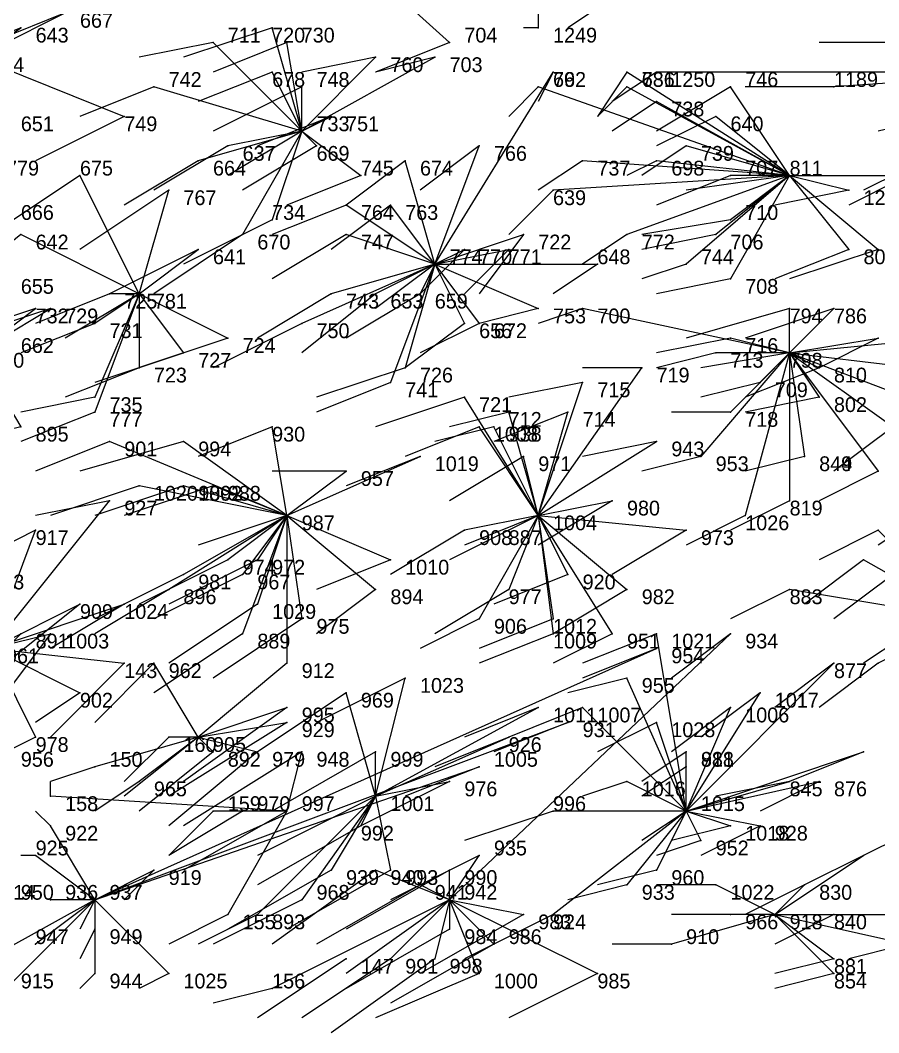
# Model space of a CAD drawing. Extents: x 13.668 to 13.876, y -34.05 to -33.931.
# Drawn here: x 13.757 to 13.815, y -34.05 to -33.9815 of the extents above; entities that cross this region are included whole.
import ezdxf

# ---------------------------------------------------------------- set-up
doc = ezdxf.new("R2010")
doc.units = 0
for name, color, linetype in [('Facilities', 3, 'CONTINUOUS'), ('Facilities_lines', 3, 'CONTINUOUS'), ('Normals', 1, 'CONTINUOUS'), ('Source_points', 5, 'CONTINUOUS'), ('Text', 3, 'CONTINUOUS')]:
    doc.layers.add(name, color=color, linetype=linetype)

msp = doc.modelspace()

# ---------------------------------------------------------------- linework, layer by layer
at = {"layer": 'Facilities', "color": 3}
for p in [(13.776, -33.989, -1.215), (13.809, -33.992, -1.214), (13.785, -33.998, -1.215), (13.765, -34, -1.216), (13.809, -34.004, -1.214), (13.775, -34.015, -1.216), (13.792, -34.015, -1.215), (13.769, -34.03, -1.217), (13.781, -34.034, -1.216), (13.775, -34.035, -1.217), (13.802, -34.035, -1.215), (13.762, -34.041, -1.217), (13.786, -34.041, -1.216), (13.808, -34.042, -1.215), (13.779, -34.045, -1.218)]:
    msp.add_point(p, dxfattribs=at)
at = {"layer": 'Facilities_lines', "color": 3}
for p, q in [((13.792, -33.966, -1.214), (13.792, -33.982, -1.213)), ((13.776, -33.974, -1.215), (13.786, -33.983, -1.215)), ((13.754, -33.984, -1.216), (13.76, -33.981, -1.215)), ((13.754, -33.984, -1.216), (13.757, -33.982, -1.216)), ((13.776, -33.989, -1.215), (13.774, -33.982, -1.215)), ((13.776, -33.989, -1.215), (13.77, -33.983, -1.215)), ((13.776, -33.989, -1.215), (13.775, -33.983, -1.216)), ((13.754, -33.984, -1.216), (13.764, -33.988, -1.215)), ((13.776, -33.989, -1.215), (13.785, -33.984, -1.214)), ((13.776, -33.989, -1.215), (13.781, -33.984, -1.215)), ((13.776, -33.989, -1.215), (13.774, -33.985, -1.214)), ((13.785, -33.998, -1.215), (13.793, -33.985, -1.214)), ((13.809, -33.992, -1.214), (13.798, -33.985, -1.215)), ((13.826, -33.985, -1.213), (13.8, -33.985, -1.213)), ((13.826, -33.985, -1.213), (13.812, -33.986, -1.213)), ((13.776, -33.989, -1.215), (13.766, -33.986, -1.216)), ((13.776, -33.989, -1.215), (13.776, -33.986, -1.216)), ((13.809, -33.992, -1.214), (13.792, -33.986, -1.215)), ((13.809, -33.992, -1.214), (13.798, -33.986, -1.214)), ((13.809, -33.992, -1.214), (13.805, -33.986, -1.215)), ((13.809, -33.992, -1.214), (13.8, -33.987, -1.215)), ((13.776, -33.989, -1.215), (13.778, -33.988, -1.214)), ((13.809, -33.992, -1.214), (13.804, -33.988, -1.214)), ((13.776, -33.989, -1.215), (13.769, -33.991, -1.215)), ((13.776, -33.989, -1.215), (13.771, -33.99, -1.215)), ((13.776, -33.989, -1.215), (13.772, -33.996, -1.215)), ((13.776, -33.989, -1.215), (13.774, -33.995, -1.215)), ((13.776, -33.989, -1.215), (13.777, -33.99, -1.216)), ((13.776, -33.989, -1.215), (13.78, -33.992, -1.216)), ((13.785, -33.998, -1.215), (13.788, -33.99, -1.214)), ((13.809, -33.992, -1.214), (13.802, -33.99, -1.215)), ((13.785, -33.998, -1.215), (13.783, -33.991, -1.215)), ((13.809, -33.992, -1.214), (13.795, -33.991, -1.215)), ((13.809, -33.992, -1.214), (13.8, -33.991, -1.214)), ((13.765, -34, -1.216), (13.761, -33.992, -1.217)), ((13.809, -33.992, -1.214), (13.793, -33.993, -1.215)), ((13.809, -33.992, -1.214), (13.798, -33.996, -1.215)), ((13.809, -33.992, -1.214), (13.802, -33.998, -1.216)), ((13.809, -33.992, -1.214), (13.804, -33.996, -1.214)), ((13.809, -33.992, -1.214), (13.805, -33.992, -1.215)), ((13.809, -33.992, -1.214), (13.805, -33.999, -1.214)), ((13.809, -33.992, -1.214), (13.805, -33.995, -1.214)), ((13.809, -33.992, -1.214), (13.817, -33.992, -1.215)), ((13.809, -33.992, -1.214), (13.813, -33.997, -1.214)), ((13.809, -33.992, -1.214), (13.815, -33.997, -1.214)), ((13.809, -33.992, -1.214), (13.813, -33.993, -1.213)), ((13.765, -34, -1.216), (13.767, -33.993, -1.215)), ((13.785, -33.998, -1.215), (13.779, -33.994, -1.215)), ((13.785, -33.998, -1.215), (13.782, -33.994, -1.214)), ((13.765, -34, -1.216), (13.757, -33.996, -1.216)), ((13.785, -33.998, -1.215), (13.779, -33.996, -1.216)), ((13.785, -33.998, -1.215), (13.791, -33.996, -1.214)), ((13.765, -34, -1.216), (13.769, -33.997, -1.216)), ((13.785, -33.998, -1.215), (13.787, -33.997, -1.214)), ((13.785, -33.998, -1.215), (13.79, -33.997, -1.214)), ((13.785, -33.998, -1.215), (13.776, -34.002, -1.215)), ((13.785, -33.998, -1.215), (13.778, -34, -1.216)), ((13.785, -33.998, -1.215), (13.781, -34, -1.216)), ((13.785, -33.998, -1.215), (13.782, -34.006, -1.215)), ((13.785, -33.998, -1.215), (13.783, -34.005, -1.215)), ((13.785, -33.998, -1.215), (13.784, -34, -1.216)), ((13.785, -33.998, -1.215), (13.787, -34.002, -1.216)), ((13.785, -33.998, -1.215), (13.788, -34.002, -1.215)), ((13.785, -33.998, -1.215), (13.796, -33.998, -1.214)), ((13.785, -33.998, -1.215), (13.792, -34.001, -1.214)), ((13.765, -34, -1.216), (13.762, -34.002, -1.217)), ((13.765, -34, -1.216), (13.762, -34.007, -1.217)), ((13.765, -34, -1.216), (13.762, -34.008, -1.216)), ((13.765, -34, -1.216), (13.763, -34, -1.216)), ((13.765, -34, -1.216), (13.771, -34.003, -1.216)), ((13.765, -34, -1.216), (13.765, -34.005, -1.216)), ((13.765, -34, -1.216), (13.768, -34.004, -1.217)), ((13.754, -34.004, -1.217), (13.759, -34.001, -1.217)), ((13.754, -34.004, -1.217), (13.758, -34.001, -1.217)), ((13.809, -34.004, -1.214), (13.795, -34.001, -1.216)), ((13.809, -34.004, -1.214), (13.812, -34.001, -1.215)), ((13.809, -34.004, -1.214), (13.809, -34.001, -1.214)), ((13.809, -34.004, -1.214), (13.805, -34.003, -1.214)), ((13.809, -34.004, -1.214), (13.815, -34.003, -1.214)), ((13.809, -34.004, -1.214), (13.819, -34.003, -1.213)), ((13.754, -34.004, -1.217), (13.757, -34.009, -1.217)), ((13.809, -34.004, -1.214), (13.803, -34.011, -1.214)), ((13.809, -34.004, -1.214), (13.804, -34.004, -1.214)), ((13.809, -34.004, -1.214), (13.805, -34.008, -1.215)), ((13.809, -34.004, -1.214), (13.806, -34.015, -1.214)), ((13.809, -34.004, -1.214), (13.807, -34.006, -1.214)), ((13.809, -34.004, -1.214), (13.811, -34.007, -1.214)), ((13.809, -34.004, -1.214), (13.811, -34.005, -1.214)), ((13.809, -34.004, -1.214), (13.809, -34.014, -1.214)), ((13.809, -34.004, -1.214), (13.81, -34.011, -1.214)), ((13.809, -34.004, -1.214), (13.81, -34.011, -1.215)), ((13.809, -34.004, -1.214), (13.816, -34.009, -1.214)), ((13.809, -34.004, -1.214), (13.815, -34.012, -1.214)), ((13.809, -34.004, -1.214), (13.815, -34.012, -1.214)), ((13.809, -34.004, -1.214), (13.83, -34.012, -1.213)), ((13.809, -34.004, -1.214), (13.826, -34.006, -1.213)), ((13.792, -34.015, -1.215), (13.799, -34.005, -1.214)), ((13.792, -34.015, -1.215), (13.795, -34.006, -1.215)), ((13.792, -34.015, -1.215), (13.787, -34.007, -1.215)), ((13.792, -34.015, -1.215), (13.79, -34.008, -1.215)), ((13.792, -34.015, -1.215), (13.794, -34.008, -1.215)), ((13.775, -34.015, -1.216), (13.774, -34.009, -1.216)), ((13.792, -34.015, -1.215), (13.788, -34.009, -1.215)), ((13.792, -34.015, -1.215), (13.789, -34.009, -1.215)), ((13.775, -34.015, -1.216), (13.763, -34.01, -1.217)), ((13.775, -34.015, -1.216), (13.768, -34.01, -1.217)), ((13.792, -34.015, -1.215), (13.8, -34.01, -1.215)), ((13.775, -34.015, -1.216), (13.784, -34.011, -1.215)), ((13.792, -34.015, -1.215), (13.791, -34.011, -1.216)), ((13.775, -34.015, -1.216), (13.779, -34.012, -1.216)), ((13.775, -34.015, -1.216), (13.765, -34.013, -1.216)), ((13.775, -34.015, -1.216), (13.768, -34.013, -1.215)), ((13.775, -34.015, -1.216), (13.768, -34.013, -1.217)), ((13.775, -34.015, -1.216), (13.77, -34.013, -1.215)), ((13.755, -34.024, -1.217), (13.763, -34.014, -1.217)), ((13.792, -34.015, -1.215), (13.797, -34.014, -1.214)), ((13.775, -34.015, -1.216), (13.767, -34.02, -1.216)), ((13.775, -34.015, -1.216), (13.768, -34.019, -1.216)), ((13.775, -34.015, -1.216), (13.771, -34.018, -1.216)), ((13.775, -34.015, -1.216), (13.772, -34.023, -1.216)), ((13.775, -34.015, -1.216), (13.772, -34.019, -1.217)), ((13.775, -34.015, -1.216), (13.773, -34.018, -1.215)), ((13.775, -34.015, -1.216), (13.773, -34.021, -1.217)), ((13.775, -34.015, -1.216), (13.775, -34.025, -1.216)), ((13.775, -34.015, -1.216), (13.781, -34.02, -1.215)), ((13.775, -34.015, -1.216), (13.776, -34.022, -1.216)), ((13.775, -34.015, -1.216), (13.782, -34.018, -1.216)), ((13.792, -34.015, -1.215), (13.787, -34.016, -1.216)), ((13.792, -34.015, -1.215), (13.788, -34.022, -1.216)), ((13.792, -34.015, -1.215), (13.79, -34.016, -1.215)), ((13.792, -34.015, -1.215), (13.79, -34.02, -1.215)), ((13.792, -34.015, -1.215), (13.802, -34.016, -1.215)), ((13.792, -34.015, -1.215), (13.794, -34.019, -1.215)), ((13.792, -34.015, -1.215), (13.797, -34.023, -1.215)), ((13.792, -34.015, -1.215), (13.798, -34.02, -1.214)), ((13.792, -34.015, -1.215), (13.793, -34.023, -1.215)), ((13.792, -34.015, -1.215), (13.793, -34.022, -1.215)), ((13.755, -34.024, -1.217), (13.758, -34.016, -1.216)), ((13.821, -34.022, -1.214), (13.815, -34.016, -1.214)), ((13.821, -34.022, -1.214), (13.814, -34.018, -1.214)), ((13.821, -34.022, -1.214), (13.809, -34.02, -1.214)), ((13.755, -34.024, -1.217), (13.761, -34.021, -1.217)), ((13.755, -34.024, -1.217), (13.764, -34.021, -1.217)), ((13.821, -34.022, -1.214), (13.815, -34.025, -1.214)), ((13.755, -34.024, -1.217), (13.757, -34.023, -1.217)), ((13.755, -34.024, -1.217), (13.759, -34.023, -1.217)), ((13.786, -34.041, -1.216), (13.805, -34.023, -1.214)), ((13.802, -34.035, -1.215), (13.8, -34.023, -1.215)), ((13.755, -34.024, -1.217), (13.764, -34.025, -1.218)), ((13.755, -34.024, -1.217), (13.761, -34.027, -1.217)), ((13.755, -34.024, -1.217), (13.758, -34.03, -1.217)), ((13.762, -34.041, -1.217), (13.8, -34.024, -1.217)), ((13.769, -34.03, -1.217), (13.766, -34.025, -1.217)), ((13.802, -34.035, -1.215), (13.812, -34.025, -1.215)), ((13.781, -34.034, -1.216), (13.783, -34.026, -1.215)), ((13.802, -34.035, -1.215), (13.798, -34.026, -1.215)), ((13.781, -34.034, -1.216), (13.779, -34.027, -1.216)), ((13.802, -34.035, -1.215), (13.807, -34.027, -1.215)), ((13.769, -34.03, -1.217), (13.775, -34.028, -1.216)), ((13.781, -34.034, -1.216), (13.792, -34.028, -1.215)), ((13.802, -34.035, -1.215), (13.795, -34.028, -1.215)), ((13.802, -34.035, -1.215), (13.805, -34.028, -1.215)), ((13.762, -34.041, -1.217), (13.794, -34.029, -1.217)), ((13.769, -34.03, -1.217), (13.775, -34.029, -1.216)), ((13.802, -34.035, -1.215), (13.8, -34.029, -1.215)), ((13.769, -34.03, -1.217), (13.762, -34.032, -1.218)), ((13.769, -34.03, -1.217), (13.765, -34.033, -1.217)), ((13.769, -34.03, -1.217), (13.767, -34.03, -1.218)), ((13.769, -34.03, -1.217), (13.77, -34.031, -1.216)), ((13.769, -34.03, -1.217), (13.773, -34.031, -1.216)), ((13.781, -34.034, -1.216), (13.79, -34.03, -1.215)), ((13.775, -34.035, -1.217), (13.776, -34.031, -1.216)), ((13.781, -34.034, -1.216), (13.781, -34.031, -1.217)), ((13.802, -34.035, -1.215), (13.814, -34.031, -1.215)), ((13.802, -34.035, -1.215), (13.802, -34.031, -1.215)), ((13.762, -34.041, -1.217), (13.788, -34.032, -1.217)), ((13.802, -34.035, -1.215), (13.802, -34.032, -1.215)), ((13.781, -34.034, -1.216), (13.786, -34.033, -1.215)), ((13.802, -34.035, -1.215), (13.798, -34.033, -1.215)), ((13.802, -34.035, -1.215), (13.809, -34.033, -1.215)), ((13.802, -34.035, -1.215), (13.811, -34.033, -1.215)), ((13.775, -34.035, -1.217), (13.759, -34.034, -1.218)), ((13.781, -34.034, -1.216), (13.773, -34.042, -1.217)), ((13.781, -34.034, -1.216), (13.776, -34.041, -1.217)), ((13.781, -34.034, -1.216), (13.778, -34.039, -1.217)), ((13.781, -34.034, -1.216), (13.78, -34.036, -1.216)), ((13.781, -34.034, -1.216), (13.782, -34.039, -1.216)), ((13.775, -34.035, -1.217), (13.77, -34.035, -1.218)), ((13.775, -34.035, -1.217), (13.771, -34.042, -1.218)), ((13.775, -34.035, -1.217), (13.772, -34.035, -1.217)), ((13.802, -34.035, -1.215), (13.793, -34.042, -1.215)), ((13.802, -34.035, -1.215), (13.793, -34.035, -1.215)), ((13.802, -34.035, -1.215), (13.798, -34.04, -1.215)), ((13.802, -34.035, -1.215), (13.8, -34.039, -1.215)), ((13.802, -34.035, -1.215), (13.807, -34.036, -1.214)), ((13.802, -34.035, -1.215), (13.803, -34.037, -1.215)), ((13.802, -34.035, -1.215), (13.805, -34.036, -1.215)), ((13.762, -34.041, -1.217), (13.759, -34.036, -1.217)), ((13.762, -34.041, -1.217), (13.758, -34.038, -1.217)), ((13.786, -34.041, -1.216), (13.788, -34.038, -1.215)), ((13.808, -34.042, -1.215), (13.814, -34.038, -1.215)), ((13.762, -34.041, -1.217), (13.766, -34.039, -1.217)), ((13.786, -34.041, -1.216), (13.781, -34.039, -1.217)), ((13.786, -34.041, -1.216), (13.786, -34.039, -1.215)), ((13.786, -34.041, -1.216), (13.784, -34.04, -1.217)), ((13.808, -34.042, -1.215), (13.804, -34.04, -1.215)), ((13.808, -34.042, -1.215), (13.81, -34.04, -1.215)), ((13.762, -34.041, -1.217), (13.753, -34.046, -1.217)), ((13.762, -34.041, -1.217), (13.756, -34.047, -1.217)), ((13.762, -34.041, -1.217), (13.758, -34.044, -1.217)), ((13.762, -34.041, -1.217), (13.759, -34.041, -1.217)), ((13.762, -34.041, -1.217), (13.762, -34.046, -1.217)), ((13.762, -34.041, -1.217), (13.762, -34.043, -1.217)), ((13.762, -34.041, -1.217), (13.767, -34.046, -1.217)), ((13.786, -34.041, -1.216), (13.774, -34.047, -1.218)), ((13.786, -34.041, -1.216), (13.782, -34.045, -1.217)), ((13.786, -34.041, -1.216), (13.785, -34.045, -1.216)), ((13.786, -34.041, -1.216), (13.791, -34.042, -1.216)), ((13.786, -34.041, -1.216), (13.786, -34.043, -1.216)), ((13.786, -34.041, -1.216), (13.796, -34.046, -1.216)), ((13.786, -34.041, -1.216), (13.789, -34.044, -1.215)), ((13.786, -34.041, -1.216), (13.788, -34.046, -1.216)), ((13.808, -34.042, -1.215), (13.801, -34.044, -1.215)), ((13.808, -34.042, -1.215), (13.805, -34.042, -1.215)), ((13.808, -34.042, -1.215), (13.822, -34.042, -1.214)), ((13.808, -34.042, -1.215), (13.817, -34.044, -1.214)), ((13.808, -34.042, -1.215), (13.812, -34.042, -1.215)), ((13.808, -34.042, -1.215), (13.812, -34.046, -1.215)), ((13.808, -34.042, -1.215), (13.812, -34.045, -1.215))]:
    msp.add_line(p, q, dxfattribs=at)
at = {"layer": 'Normals', "color": 1}
for p, q in [((13.797, -33.98, -1.213), (13.794, -33.982, -1.113)), ((13.76, -33.981, -1.215), (13.755, -33.983, -1.115)), ((13.757, -33.982, -1.216), (13.752, -33.984, -1.116)), ((13.774, -33.982, -1.215), (13.768, -33.984, -1.115)), ((13.792, -33.982, -1.213), (13.791, -33.982, -1.113)), ((13.77, -33.983, -1.215), (13.765, -33.984, -1.115)), ((13.775, -33.983, -1.216), (13.77, -33.985, -1.116)), ((13.786, -33.983, -1.215), (13.781, -33.985, -1.115)), ((13.816, -33.983, -1.213), (13.811, -33.983, -1.113)), ((13.781, -33.984, -1.215), (13.776, -33.985, -1.115)), ((13.785, -33.984, -1.214), (13.781, -33.985, -1.114)), ((13.774, -33.985, -1.214), (13.769, -33.987, -1.114)), ((13.793, -33.985, -1.214), (13.792, -33.987, -1.114)), ((13.798, -33.985, -1.215), (13.796, -33.988, -1.115)), ((13.8, -33.985, -1.213), (13.797, -33.987, -1.113)), ((13.766, -33.986, -1.216), (13.761, -33.988, -1.116)), ((13.776, -33.986, -1.216), (13.77, -33.989, -1.116)), ((13.792, -33.986, -1.215), (13.79, -33.988, -1.115)), ((13.798, -33.986, -1.214), (13.796, -33.988, -1.114)), ((13.805, -33.986, -1.215), (13.8, -33.989, -1.115)), ((13.812, -33.986, -1.213), (13.806, -33.986, -1.113)), ((13.8, -33.987, -1.215), (13.797, -33.989, -1.115)), ((13.764, -33.988, -1.215), (13.758, -33.991, -1.115)), ((13.778, -33.988, -1.214), (13.773, -33.99, -1.114)), ((13.804, -33.988, -1.214), (13.8, -33.99, -1.114)), ((13.819, -33.988, -1.213), (13.815, -33.989, -1.113)), ((13.776, -33.989, -1.215), (13.771, -33.992, -1.115)), ((13.771, -33.99, -1.215), (13.766, -33.993, -1.115)), ((13.777, -33.99, -1.216), (13.772, -33.993, -1.116)), ((13.788, -33.99, -1.214), (13.784, -33.993, -1.114)), ((13.802, -33.99, -1.215), (13.799, -33.992, -1.115)), ((13.769, -33.991, -1.215), (13.764, -33.994, -1.115)), ((13.783, -33.991, -1.215), (13.779, -33.994, -1.115)), ((13.795, -33.991, -1.215), (13.792, -33.993, -1.115)), ((13.8, -33.991, -1.214), (13.798, -33.992, -1.114)), ((13.818, -33.991, -1.212), (13.814, -33.993, -1.112)), ((13.761, -33.992, -1.217), (13.755, -33.996, -1.117)), ((13.78, -33.992, -1.216), (13.775, -33.994, -1.116)), ((13.805, -33.992, -1.215), (13.8, -33.994, -1.115)), ((13.809, -33.992, -1.214), (13.802, -33.993, -1.114)), ((13.817, -33.992, -1.215), (13.813, -33.994, -1.115)), ((13.767, -33.993, -1.215), (13.761, -33.997, -1.115)), ((13.793, -33.993, -1.215), (13.79, -33.996, -1.115)), ((13.813, -33.993, -1.213), (13.808, -33.994, -1.113)), ((13.779, -33.994, -1.215), (13.774, -33.996, -1.115)), ((13.782, -33.994, -1.214), (13.778, -33.997, -1.114)), ((13.774, -33.995, -1.215), (13.768, -33.998, -1.115)), ((13.805, -33.995, -1.214), (13.799, -33.996, -1.114)), ((13.757, -33.996, -1.216), (13.752, -34, -1.116)), ((13.772, -33.996, -1.215), (13.766, -34, -1.115)), ((13.779, -33.996, -1.216), (13.774, -33.999, -1.116)), ((13.791, -33.996, -1.214), (13.788, -34, -1.114)), ((13.798, -33.996, -1.215), (13.795, -33.998, -1.115)), ((13.804, -33.996, -1.214), (13.799, -33.997, -1.114)), ((13.769, -33.997, -1.216), (13.763, -34, -1.116)), ((13.787, -33.997, -1.214), (13.784, -34, -1.114)), ((13.79, -33.997, -1.214), (13.787, -34, -1.114)), ((13.813, -33.997, -1.214), (13.808, -33.999, -1.114)), ((13.815, -33.997, -1.214), (13.809, -33.999, -1.114)), ((13.785, -33.998, -1.215), (13.781, -34.001, -1.115)), ((13.796, -33.998, -1.214), (13.793, -34, -1.114)), ((13.802, -33.998, -1.216), (13.799, -33.999, -1.116)), ((13.805, -33.999, -1.214), (13.8, -34, -1.114)), ((13.763, -34, -1.216), (13.758, -34.002, -1.116)), ((13.765, -34, -1.216), (13.76, -34.003, -1.116)), ((13.778, -34, -1.216), (13.773, -34.003, -1.116)), ((13.781, -34, -1.216), (13.776, -34.004, -1.116)), ((13.784, -34, -1.216), (13.779, -34.003, -1.116)), ((13.758, -34.001, -1.217), (13.752, -34.003, -1.117)), ((13.759, -34.001, -1.217), (13.753, -34.003, -1.117)), ((13.792, -34.001, -1.214), (13.788, -34.002, -1.114)), ((13.795, -34.001, -1.216), (13.792, -34.002, -1.116)), ((13.809, -34.001, -1.214), (13.802, -34.003, -1.114)), ((13.812, -34.001, -1.215), (13.806, -34.003, -1.115)), ((13.762, -34.002, -1.217), (13.757, -34.004, -1.117)), ((13.776, -34.002, -1.215), (13.77, -34.005, -1.115)), ((13.787, -34.002, -1.216), (13.783, -34.005, -1.116)), ((13.788, -34.002, -1.215), (13.784, -34.004, -1.115)), ((13.771, -34.003, -1.216), (13.765, -34.005, -1.116)), ((13.805, -34.003, -1.214), (13.8, -34.004, -1.114)), ((13.815, -34.003, -1.214), (13.811, -34.005, -1.114)), ((13.768, -34.004, -1.217), (13.762, -34.006, -1.117)), ((13.804, -34.004, -1.214), (13.8, -34.005, -1.114)), ((13.809, -34.004, -1.214), (13.803, -34.005, -1.114)), ((13.765, -34.005, -1.216), (13.76, -34.007, -1.116)), ((13.783, -34.005, -1.215), (13.777, -34.007, -1.115)), ((13.799, -34.005, -1.214), (13.795, -34.005, -1.114)), ((13.811, -34.005, -1.214), (13.806, -34.007, -1.114)), ((13.782, -34.006, -1.215), (13.777, -34.008, -1.115)), ((13.795, -34.006, -1.215), (13.79, -34.007, -1.115)), ((13.807, -34.006, -1.214), (13.803, -34.007, -1.114)), ((13.762, -34.007, -1.217), (13.757, -34.008, -1.117)), ((13.787, -34.007, -1.215), (13.781, -34.009, -1.115)), ((13.811, -34.007, -1.214), (13.806, -34.008, -1.114)), ((13.762, -34.008, -1.216), (13.757, -34.01, -1.116)), ((13.79, -34.008, -1.215), (13.786, -34.009, -1.115)), ((13.794, -34.008, -1.215), (13.789, -34.01, -1.115)), ((13.805, -34.008, -1.215), (13.801, -34.008, -1.115)), ((13.757, -34.009, -1.217), (13.753, -34.01, -1.117)), ((13.774, -34.009, -1.216), (13.769, -34.011, -1.116)), ((13.788, -34.009, -1.215), (13.783, -34.011, -1.115)), ((13.789, -34.009, -1.215), (13.785, -34.01, -1.115)), ((13.816, -34.009, -1.214), (13.812, -34.012, -1.114)), ((13.763, -34.01, -1.217), (13.758, -34.012, -1.117)), ((13.768, -34.01, -1.217), (13.761, -34.012, -1.117)), ((13.8, -34.01, -1.215), (13.795, -34.011, -1.115)), ((13.784, -34.011, -1.215), (13.779, -34.013, -1.115)), ((13.791, -34.011, -1.216), (13.786, -34.014, -1.116)), ((13.803, -34.011, -1.214), (13.799, -34.012, -1.114)), ((13.81, -34.011, -1.214), (13.806, -34.012, -1.114)), ((13.81, -34.011, -1.215), (13.806, -34.012, -1.115)), ((13.779, -34.012, -1.216), (13.774, -34.012, -1.116)), ((13.815, -34.012, -1.214), (13.811, -34.014, -1.114)), ((13.815, -34.012, -1.214), (13.811, -34.014, -1.114)), ((13.765, -34.013, -1.216), (13.759, -34.015, -1.116)), ((13.768, -34.013, -1.215), (13.762, -34.015, -1.115)), ((13.768, -34.013, -1.217), (13.762, -34.015, -1.117)), ((13.77, -34.013, -1.215), (13.764, -34.015, -1.115)), ((13.763, -34.014, -1.217), (13.758, -34.015, -1.117)), ((13.797, -34.014, -1.214), (13.792, -34.017, -1.114)), ((13.809, -34.014, -1.214), (13.805, -34.016, -1.114)), ((13.775, -34.015, -1.216), (13.769, -34.017, -1.116)), ((13.792, -34.015, -1.215), (13.787, -34.017, -1.115)), ((13.806, -34.015, -1.214), (13.802, -34.017, -1.114)), ((13.818, -34.015, -1.214), (13.815, -34.017, -1.114)), ((13.758, -34.016, -1.216), (13.754, -34.018, -1.116)), ((13.787, -34.016, -1.216), (13.782, -34.019, -1.116)), ((13.79, -34.016, -1.215), (13.786, -34.018, -1.115)), ((13.802, -34.016, -1.215), (13.797, -34.019, -1.115)), ((13.815, -34.016, -1.214), (13.811, -34.018, -1.114)), ((13.771, -34.018, -1.216), (13.765, -34.021, -1.116)), ((13.773, -34.018, -1.215), (13.767, -34.021, -1.115)), ((13.782, -34.018, -1.216), (13.777, -34.02, -1.116)), ((13.814, -34.018, -1.214), (13.81, -34.021, -1.114)), ((13.768, -34.019, -1.216), (13.762, -34.022, -1.116)), ((13.772, -34.019, -1.217), (13.766, -34.022, -1.117)), ((13.794, -34.019, -1.215), (13.789, -34.021, -1.115)), ((13.816, -34.019, -1.214), (13.812, -34.022, -1.114)), ((13.767, -34.02, -1.216), (13.762, -34.023, -1.116)), ((13.781, -34.02, -1.215), (13.777, -34.023, -1.115)), ((13.79, -34.02, -1.215), (13.785, -34.023, -1.115)), ((13.798, -34.02, -1.214), (13.793, -34.023, -1.114)), ((13.809, -34.02, -1.214), (13.805, -34.022, -1.114)), ((13.761, -34.021, -1.217), (13.756, -34.025, -1.117)), ((13.764, -34.021, -1.217), (13.759, -34.024, -1.117)), ((13.773, -34.021, -1.217), (13.767, -34.025, -1.117)), ((13.776, -34.022, -1.216), (13.77, -34.026, -1.116)), ((13.788, -34.022, -1.216), (13.784, -34.024, -1.116)), ((13.793, -34.022, -1.215), (13.788, -34.024, -1.115)), ((13.757, -34.023, -1.217), (13.754, -34.026, -1.117)), ((13.759, -34.023, -1.217), (13.756, -34.027, -1.117)), ((13.772, -34.023, -1.216), (13.766, -34.027, -1.116)), ((13.793, -34.023, -1.215), (13.788, -34.025, -1.115)), ((13.797, -34.023, -1.215), (13.793, -34.025, -1.115)), ((13.8, -34.023, -1.215), (13.795, -34.025, -1.115)), ((13.805, -34.023, -1.214), (13.801, -34.026, -1.114)), ((13.817, -34.023, -1.214), (13.814, -34.025, -1.114)), ((13.8, -34.024, -1.217), (13.795, -34.026, -1.117)), ((13.764, -34.025, -1.218), (13.759, -34.03, -1.118)), ((13.766, -34.025, -1.217), (13.762, -34.029, -1.117)), ((13.775, -34.025, -1.216), (13.769, -34.03, -1.116)), ((13.812, -34.025, -1.215), (13.808, -34.028, -1.115)), ((13.815, -34.025, -1.214), (13.811, -34.028, -1.114)), ((13.783, -34.026, -1.215), (13.777, -34.029, -1.115)), ((13.798, -34.026, -1.215), (13.794, -34.027, -1.115)), ((13.761, -34.027, -1.217), (13.758, -34.029, -1.117)), ((13.779, -34.027, -1.216), (13.773, -34.031, -1.116)), ((13.807, -34.027, -1.215), (13.803, -34.03, -1.115)), ((13.775, -34.028, -1.216), (13.768, -34.033, -1.116)), ((13.792, -34.028, -1.215), (13.787, -34.03, -1.115)), ((13.795, -34.028, -1.215), (13.79, -34.03, -1.115)), ((13.805, -34.028, -1.215), (13.801, -34.031, -1.115)), ((13.775, -34.029, -1.216), (13.767, -34.034, -1.116)), ((13.794, -34.029, -1.217), (13.789, -34.031, -1.117)), ((13.8, -34.029, -1.215), (13.796, -34.031, -1.115)), ((13.758, -34.03, -1.217), (13.756, -34.031, -1.117)), ((13.767, -34.03, -1.218), (13.764, -34.033, -1.118)), ((13.769, -34.03, -1.217), (13.764, -34.034, -1.117)), ((13.79, -34.03, -1.215), (13.785, -34.032, -1.115)), ((13.77, -34.031, -1.216), (13.765, -34.035, -1.116)), ((13.773, -34.031, -1.216), (13.767, -34.036, -1.116)), ((13.776, -34.031, -1.216), (13.768, -34.036, -1.116)), ((13.781, -34.031, -1.217), (13.774, -34.035, -1.117)), ((13.802, -34.031, -1.215), (13.799, -34.033, -1.115)), ((13.814, -34.031, -1.215), (13.809, -34.033, -1.115)), ((13.762, -34.032, -1.218), (13.759, -34.033, -1.118)), ((13.788, -34.032, -1.217), (13.783, -34.034, -1.117)), ((13.802, -34.032, -1.215), (13.799, -34.034, -1.115)), ((13.759, -34.034, -1.218), (13.759, -34.033, -1.118)), ((13.765, -34.033, -1.217), (13.762, -34.035, -1.117)), ((13.786, -34.033, -1.215), (13.78, -34.036, -1.115)), ((13.798, -34.033, -1.215), (13.795, -34.034, -1.115)), ((13.809, -34.033, -1.215), (13.804, -34.034, -1.115)), ((13.811, -34.033, -1.215), (13.807, -34.035, -1.115)), ((13.781, -34.034, -1.216), (13.773, -34.038, -1.116)), ((13.759, -34.036, -1.217), (13.758, -34.035, -1.117)), ((13.772, -34.035, -1.217), (13.767, -34.038, -1.117)), ((13.77, -34.035, -1.218), (13.767, -34.038, -1.118)), ((13.775, -34.035, -1.217), (13.768, -34.039, -1.117)), ((13.793, -34.035, -1.215), (13.787, -34.037, -1.115)), ((13.802, -34.035, -1.215), (13.799, -34.037, -1.115)), ((13.78, -34.036, -1.216), (13.773, -34.04, -1.116)), ((13.805, -34.036, -1.215), (13.801, -34.037, -1.115)), ((13.807, -34.036, -1.214), (13.803, -34.038, -1.114)), ((13.818, -34.036, -1.215), (13.814, -34.038, -1.115)), ((13.803, -34.037, -1.215), (13.8, -34.038, -1.115)), ((13.758, -34.038, -1.217), (13.757, -34.038, -1.117)), ((13.788, -34.038, -1.215), (13.782, -34.041, -1.115)), ((13.814, -34.038, -1.215), (13.81, -34.04, -1.115)), ((13.766, -34.039, -1.217), (13.764, -34.041, -1.117)), ((13.778, -34.039, -1.217), (13.771, -34.043, -1.117)), ((13.781, -34.039, -1.217), (13.774, -34.044, -1.117)), ((13.782, -34.039, -1.216), (13.775, -34.043, -1.116)), ((13.786, -34.039, -1.215), (13.779, -34.043, -1.115)), ((13.8, -34.039, -1.215), (13.796, -34.04, -1.115)), ((13.784, -34.04, -1.217), (13.777, -34.044, -1.117)), ((13.798, -34.04, -1.215), (13.794, -34.041, -1.115)), ((13.804, -34.04, -1.215), (13.8, -34.04, -1.115)), ((13.81, -34.04, -1.215), (13.806, -34.042, -1.115)), ((13.759, -34.041, -1.217), (13.759, -34.041, -1.117)), ((13.762, -34.041, -1.217), (13.761, -34.043, -1.117)), ((13.776, -34.041, -1.217), (13.77, -34.044, -1.117)), ((13.786, -34.041, -1.216), (13.779, -34.046, -1.116)), ((13.771, -34.042, -1.218), (13.767, -34.044, -1.118)), ((13.773, -34.042, -1.217), (13.769, -34.044, -1.117)), ((13.791, -34.042, -1.216), (13.784, -34.046, -1.116)), ((13.793, -34.042, -1.215), (13.787, -34.045, -1.115)), ((13.805, -34.042, -1.215), (13.801, -34.042, -1.115)), ((13.808, -34.042, -1.215), (13.804, -34.042, -1.115)), ((13.812, -34.042, -1.215), (13.808, -34.044, -1.115)), ((13.762, -34.043, -1.217), (13.761, -34.045, -1.117)), ((13.786, -34.043, -1.216), (13.779, -34.047, -1.116)), ((13.758, -34.044, -1.217), (13.758, -34.044, -1.117)), ((13.789, -34.044, -1.215), (13.782, -34.048, -1.115)), ((13.801, -34.044, -1.215), (13.797, -34.044, -1.115)), ((13.817, -34.044, -1.214), (13.813, -34.045, -1.114)), ((13.779, -34.045, -1.218), (13.773, -34.049, -1.118)), ((13.782, -34.045, -1.217), (13.776, -34.049, -1.117)), ((13.785, -34.045, -1.216), (13.778, -34.05, -1.116)), ((13.812, -34.045, -1.215), (13.808, -34.046, -1.115)), ((13.762, -34.046, -1.217), (13.761, -34.047, -1.117)), ((13.767, -34.046, -1.217), (13.765, -34.047, -1.117)), ((13.788, -34.046, -1.216), (13.781, -34.049, -1.116)), ((13.796, -34.046, -1.216), (13.79, -34.049, -1.116)), ((13.812, -34.046, -1.215), (13.808, -34.047, -1.115)), ((13.774, -34.047, -1.218), (13.77, -34.048, -1.118))]:
    msp.add_line(p, q, dxfattribs=at)
at = {"layer": 'Source_points', "color": 5}
for p in [(13.757, -33.982, -1.216), (13.774, -33.982, -1.215), (13.792, -33.982, -1.213), (13.77, -33.983, -1.215), (13.775, -33.983, -1.216), (13.786, -33.983, -1.215), (13.781, -33.984, -1.215), (13.785, -33.984, -1.214), (13.774, -33.985, -1.214), (13.793, -33.985, -1.214), (13.798, -33.985, -1.215), (13.8, -33.985, -1.213), (13.766, -33.986, -1.216), (13.776, -33.986, -1.216), (13.792, -33.986, -1.215), (13.798, -33.986, -1.214), (13.805, -33.986, -1.215), (13.812, -33.986, -1.213), (13.8, -33.987, -1.215), (13.764, -33.988, -1.215), (13.778, -33.988, -1.214), (13.804, -33.988, -1.214), (13.771, -33.99, -1.215), (13.777, -33.99, -1.216), (13.788, -33.99, -1.214), (13.802, -33.99, -1.215), (13.769, -33.991, -1.215), (13.783, -33.991, -1.215), (13.795, -33.991, -1.215), (13.8, -33.991, -1.214), (13.761, -33.992, -1.217), (13.78, -33.992, -1.216), (13.805, -33.992, -1.215), (13.767, -33.993, -1.215), (13.793, -33.993, -1.215), (13.813, -33.993, -1.213), (13.779, -33.994, -1.215), (13.782, -33.994, -1.214), (13.774, -33.995, -1.215), (13.805, -33.995, -1.214), (13.757, -33.996, -1.216), (13.772, -33.996, -1.215), (13.779, -33.996, -1.216), (13.791, -33.996, -1.214), (13.798, -33.996, -1.215), (13.804, -33.996, -1.214), (13.769, -33.997, -1.216), (13.787, -33.997, -1.214), (13.79, -33.997, -1.214), (13.813, -33.997, -1.214), (13.815, -33.997, -1.214), (13.796, -33.998, -1.214), (13.802, -33.998, -1.216), (13.805, -33.999, -1.214), (13.763, -34, -1.216), (13.778, -34, -1.216), (13.781, -34, -1.216), (13.784, -34, -1.216), (13.758, -34.001, -1.217), (13.759, -34.001, -1.217), (13.792, -34.001, -1.214), (13.795, -34.001, -1.216), (13.809, -34.001, -1.214), (13.812, -34.001, -1.215), (13.762, -34.002, -1.217), (13.776, -34.002, -1.215), (13.787, -34.002, -1.216), (13.788, -34.002, -1.215), (13.771, -34.003, -1.216), (13.805, -34.003, -1.214), (13.815, -34.003, -1.214), (13.768, -34.004, -1.217), (13.804, -34.004, -1.214), (13.765, -34.005, -1.216), (13.783, -34.005, -1.215), (13.799, -34.005, -1.214), (13.811, -34.005, -1.214), (13.782, -34.006, -1.215), (13.795, -34.006, -1.215), (13.807, -34.006, -1.214), (13.762, -34.007, -1.217), (13.787, -34.007, -1.215), (13.811, -34.007, -1.214), (13.762, -34.008, -1.216), (13.79, -34.008, -1.215), (13.794, -34.008, -1.215), (13.805, -34.008, -1.215), (13.757, -34.009, -1.217), (13.774, -34.009, -1.216), (13.788, -34.009, -1.215), (13.789, -34.009, -1.215), (13.763, -34.01, -1.217), (13.768, -34.01, -1.217), (13.8, -34.01, -1.215), (13.784, -34.011, -1.215), (13.791, -34.011, -1.216), (13.803, -34.011, -1.214), (13.81, -34.011, -1.214), (13.81, -34.011, -1.215), (13.779, -34.012, -1.216), (13.815, -34.012, -1.214), (13.815, -34.012, -1.214), (13.765, -34.013, -1.216), (13.768, -34.013, -1.215), (13.768, -34.013, -1.217), (13.77, -34.013, -1.215), (13.763, -34.014, -1.217), (13.797, -34.014, -1.214), (13.809, -34.014, -1.214), (13.806, -34.015, -1.214), (13.758, -34.016, -1.216), (13.787, -34.016, -1.216), (13.79, -34.016, -1.215), (13.802, -34.016, -1.215), (13.815, -34.016, -1.214), (13.771, -34.018, -1.216), (13.773, -34.018, -1.215), (13.782, -34.018, -1.216), (13.814, -34.018, -1.214), (13.768, -34.019, -1.216), (13.772, -34.019, -1.217), (13.794, -34.019, -1.215), (13.767, -34.02, -1.216), (13.781, -34.02, -1.215), (13.79, -34.02, -1.215), (13.798, -34.02, -1.214), (13.809, -34.02, -1.214), (13.761, -34.021, -1.217), (13.764, -34.021, -1.217), (13.773, -34.021, -1.217), (13.776, -34.022, -1.216), (13.788, -34.022, -1.216), (13.793, -34.022, -1.215), (13.757, -34.023, -1.217), (13.759, -34.023, -1.217), (13.772, -34.023, -1.216), (13.793, -34.023, -1.215), (13.797, -34.023, -1.215), (13.8, -34.023, -1.215), (13.805, -34.023, -1.214), (13.8, -34.024, -1.217), (13.764, -34.025, -1.218), (13.766, -34.025, -1.217), (13.775, -34.025, -1.216), (13.812, -34.025, -1.215), (13.815, -34.025, -1.214), (13.783, -34.026, -1.215), (13.798, -34.026, -1.215), (13.761, -34.027, -1.217), (13.779, -34.027, -1.216), (13.807, -34.027, -1.215), (13.775, -34.028, -1.216), (13.792, -34.028, -1.215), (13.795, -34.028, -1.215), (13.805, -34.028, -1.215), (13.775, -34.029, -1.216), (13.794, -34.029, -1.217), (13.8, -34.029, -1.215), (13.758, -34.03, -1.217), (13.767, -34.03, -1.218), (13.79, -34.03, -1.215), (13.77, -34.031, -1.216), (13.773, -34.031, -1.216), (13.776, -34.031, -1.216), (13.781, -34.031, -1.217), (13.802, -34.031, -1.215), (13.814, -34.031, -1.215), (13.762, -34.032, -1.218), (13.788, -34.032, -1.217), (13.802, -34.032, -1.215), (13.765, -34.033, -1.217), (13.786, -34.033, -1.215), (13.798, -34.033, -1.215), (13.809, -34.033, -1.215), (13.811, -34.033, -1.215), (13.759, -34.034, -1.218), (13.77, -34.035, -1.218), (13.772, -34.035, -1.217), (13.793, -34.035, -1.215), (13.759, -34.036, -1.217), (13.78, -34.036, -1.216), (13.805, -34.036, -1.215), (13.807, -34.036, -1.214), (13.803, -34.037, -1.215), (13.758, -34.038, -1.217), (13.788, -34.038, -1.215), (13.814, -34.038, -1.215), (13.766, -34.039, -1.217), (13.778, -34.039, -1.217), (13.781, -34.039, -1.217), (13.782, -34.039, -1.216), (13.786, -34.039, -1.215), (13.8, -34.039, -1.215), (13.784, -34.04, -1.217), (13.798, -34.04, -1.215), (13.804, -34.04, -1.215), (13.81, -34.04, -1.215), (13.759, -34.041, -1.217), (13.776, -34.041, -1.217), (13.771, -34.042, -1.218), (13.773, -34.042, -1.217), (13.791, -34.042, -1.216), (13.793, -34.042, -1.215), (13.805, -34.042, -1.215), (13.812, -34.042, -1.215), (13.762, -34.043, -1.217), (13.786, -34.043, -1.216), (13.758, -34.044, -1.217), (13.789, -34.044, -1.215), (13.801, -34.044, -1.215), (13.782, -34.045, -1.217), (13.785, -34.045, -1.216), (13.812, -34.045, -1.215), (13.762, -34.046, -1.217), (13.767, -34.046, -1.217), (13.788, -34.046, -1.216), (13.796, -34.046, -1.216), (13.812, -34.046, -1.215), (13.774, -34.047, -1.218)]:
    msp.add_point(p, dxfattribs=at)

# ---------------------------------------------------------------- texts
at = {"layer": 'Text', "color": 3}
for s, p in [('667', (13.761, -33.982, -1.215)), ('643', (13.758, -33.983, -1.216)), ('711', (13.771, -33.983, -1.215)), ('720', (13.774, -33.983, -1.215)), ('730', (13.776, -33.983, -1.216)), ('704', (13.787, -33.983, -1.215)), ('1249', (13.793, -33.983, -1.213)), ('654', (13.755, -33.985, -1.216)), ('760', (13.782, -33.985, -1.215)), ('703', (13.786, -33.985, -1.214)), ('742', (13.767, -33.986, -1.216)), ('678', (13.774, -33.986, -1.214)), ('748', (13.777, -33.986, -1.216)), ('692', (13.793, -33.986, -1.214)), ('762', (13.793, -33.986, -1.215)), ('681', (13.799, -33.986, -1.214)), ('736', (13.799, -33.986, -1.215)), ('1250', (13.801, -33.986, -1.213)), ('746', (13.806, -33.986, -1.215)), ('1189', (13.812, -33.986, -1.213)), ('738', (13.801, -33.988, -1.215)), ('651', (13.757, -33.989, -1.216)), ('749', (13.764, -33.989, -1.215)), ('733', (13.777, -33.989, -1.215)), ('751', (13.779, -33.989, -1.214)), ('640', (13.805, -33.989, -1.214)), ('637', (13.772, -33.991, -1.215)), ('669', (13.777, -33.991, -1.216)), ('766', (13.789, -33.991, -1.214)), ('739', (13.803, -33.991, -1.215)), ('779', (13.756, -33.992, -1.217)), ('675', (13.761, -33.992, -1.217)), ('664', (13.77, -33.992, -1.215)), ('745', (13.78, -33.992, -1.216)), ('674', (13.784, -33.992, -1.215)), ('737', (13.796, -33.992, -1.215)), ('698', (13.801, -33.992, -1.214)), ('707', (13.806, -33.992, -1.215)), ('811', (13.809, -33.992, -1.214)), ('767', (13.768, -33.994, -1.215)), ('639', (13.793, -33.994, -1.215)), ('1203', (13.814, -33.994, -1.213)), ('666', (13.757, -33.995, -1.217)), ('734', (13.774, -33.995, -1.215)), ('764', (13.78, -33.995, -1.215)), ('763', (13.783, -33.995, -1.214)), ('710', (13.806, -33.995, -1.214)), ('642', (13.758, -33.997, -1.216)), ('670', (13.773, -33.997, -1.215)), ('747', (13.78, -33.997, -1.216)), ('722', (13.792, -33.997, -1.214)), ('772', (13.799, -33.997, -1.215)), ('706', (13.805, -33.997, -1.214)), ('641', (13.77, -33.998, -1.216)), ('774', (13.786, -33.998, -1.215)), ('770', (13.788, -33.998, -1.214)), ('771', (13.79, -33.998, -1.214)), ('648', (13.796, -33.998, -1.214)), ('744', (13.803, -33.998, -1.216)), ('800', (13.814, -33.998, -1.214)), ('655', (13.757, -34, -1.217)), ('708', (13.806, -34, -1.214)), ('725', (13.764, -34.001, -1.216)), ('781', (13.766, -34.001, -1.216)), ('743', (13.779, -34.001, -1.216)), ('653', (13.782, -34.001, -1.216)), ('659', (13.785, -34.001, -1.216)), ('732', (13.758, -34.002, -1.217)), ('729', (13.76, -34.002, -1.217)), ('753', (13.793, -34.002, -1.214)), ('700', (13.796, -34.002, -1.216)), ('794', (13.809, -34.002, -1.214)), ('786', (13.812, -34.002, -1.215)), ('731', (13.763, -34.003, -1.217)), ('750', (13.777, -34.003, -1.215)), ('656', (13.788, -34.003, -1.216)), ('672', (13.789, -34.003, -1.215)), ('662', (13.757, -34.004, -1.217)), ('724', (13.772, -34.004, -1.216)), ('716', (13.806, -34.004, -1.214)), ('780', (13.755, -34.005, -1.217)), ('727', (13.769, -34.005, -1.217)), ('713', (13.805, -34.005, -1.214)), ('798', (13.809, -34.005, -1.214)), ('723', (13.766, -34.006, -1.216)), ('726', (13.784, -34.006, -1.215)), ('719', (13.8, -34.006, -1.214)), ('810', (13.812, -34.006, -1.214)), ('741', (13.783, -34.007, -1.215)), ('715', (13.796, -34.007, -1.215)), ('709', (13.808, -34.007, -1.214)), ('735', (13.763, -34.008, -1.217)), ('721', (13.788, -34.008, -1.215)), ('802', (13.812, -34.008, -1.214)), ('777', (13.763, -34.009, -1.216)), ('712', (13.79, -34.009, -1.215)), ('714', (13.795, -34.009, -1.215)), ('718', (13.806, -34.009, -1.215)), ('895', (13.758, -34.01, -1.217)), ('930', (13.774, -34.01, -1.216)), ('1008', (13.789, -34.01, -1.215)), ('938', (13.79, -34.01, -1.215)), ('901', (13.764, -34.011, -1.217)), ('994', (13.769, -34.011, -1.217)), ('943', (13.801, -34.011, -1.215)), ('1019', (13.785, -34.012, -1.215)), ('971', (13.792, -34.012, -1.216)), ('953', (13.804, -34.012, -1.214)), ('844', (13.811, -34.012, -1.214)), ('849', (13.811, -34.012, -1.215)), ('957', (13.78, -34.013, -1.216)), ('1020', (13.766, -34.014, -1.216)), ('989', (13.769, -34.014, -1.215)), ('1002', (13.769, -34.014, -1.217)), ('988', (13.771, -34.014, -1.215)), ('927', (13.764, -34.015, -1.217)), ('980', (13.798, -34.015, -1.214)), ('819', (13.809, -34.015, -1.214)), ('987', (13.776, -34.016, -1.216)), ('1004', (13.793, -34.016, -1.215)), ('1026', (13.806, -34.016, -1.214)), ('917', (13.758, -34.017, -1.216)), ('908', (13.788, -34.017, -1.216)), ('887', (13.79, -34.017, -1.215)), ('973', (13.803, -34.017, -1.215)), ('974', (13.772, -34.019, -1.216)), ('972', (13.774, -34.019, -1.215)), ('1010', (13.783, -34.019, -1.216)), ('913', (13.755, -34.02, -1.217)), ('981', (13.769, -34.02, -1.216)), ('967', (13.773, -34.02, -1.217)), ('920', (13.795, -34.02, -1.215)), ('896', (13.768, -34.021, -1.216)), ('894', (13.782, -34.021, -1.215)), ('977', (13.79, -34.021, -1.215)), ('982', (13.799, -34.021, -1.214)), ('883', (13.809, -34.021, -1.214)), ('909', (13.761, -34.022, -1.217)), ('1024', (13.764, -34.022, -1.217)), ('1029', (13.774, -34.022, -1.217)), ('975', (13.777, -34.023, -1.216)), ('906', (13.789, -34.023, -1.216)), ('1012', (13.793, -34.023, -1.215)), ('891', (13.758, -34.024, -1.217)), ('1003', (13.76, -34.024, -1.217)), ('889', (13.773, -34.024, -1.216)), ('1009', (13.793, -34.024, -1.215)), ('951', (13.798, -34.024, -1.215)), ('1021', (13.801, -34.024, -1.215)), ('934', (13.806, -34.024, -1.214)), ('961', (13.756, -34.025, -1.217)), ('954', (13.801, -34.025, -1.217)), ('143', (13.764, -34.026, -1.218)), ('962', (13.767, -34.026, -1.217)), ('912', (13.776, -34.026, -1.216)), ('877', (13.812, -34.026, -1.215)), ('1023', (13.784, -34.027, -1.215)), ('955', (13.799, -34.027, -1.215)), ('902', (13.761, -34.028, -1.217)), ('969', (13.78, -34.028, -1.216)), ('1017', (13.808, -34.028, -1.215)), ('995', (13.776, -34.029, -1.216)), ('1011', (13.793, -34.029, -1.215)), ('1007', (13.796, -34.029, -1.215)), ('1006', (13.806, -34.029, -1.215)), ('929', (13.776, -34.03, -1.216)), ('931', (13.795, -34.03, -1.217)), ('1028', (13.801, -34.03, -1.215)), ('978', (13.758, -34.031, -1.217)), ('160', (13.768, -34.031, -1.218)), ('905', (13.77, -34.031, -1.217)), ('926', (13.79, -34.031, -1.215)), ('956', (13.757, -34.032, -1.217)), ('150', (13.763, -34.032, -1.218)), ('892', (13.771, -34.032, -1.216)), ('979', (13.774, -34.032, -1.216)), ('948', (13.777, -34.032, -1.216)), ('999', (13.782, -34.032, -1.217)), ('1005', (13.789, -34.032, -1.217)), ('888', (13.803, -34.032, -1.215)), ('911', (13.803, -34.032, -1.215)), ('965', (13.766, -34.034, -1.217)), ('976', (13.787, -34.034, -1.215)), ('1016', (13.799, -34.034, -1.215)), ('845', (13.809, -34.034, -1.215)), ('876', (13.812, -34.034, -1.215)), ('158', (13.76, -34.035, -1.218)), ('159', (13.771, -34.035, -1.218)), ('970', (13.773, -34.035, -1.217)), ('997', (13.776, -34.035, -1.217)), ('1001', (13.782, -34.035, -1.216)), ('996', (13.793, -34.035, -1.215)), ('1015', (13.803, -34.035, -1.215)), ('922', (13.76, -34.037, -1.217)), ('992', (13.78, -34.037, -1.216)), ('1018', (13.806, -34.037, -1.215)), ('928', (13.808, -34.037, -1.214)), ('925', (13.758, -34.038, -1.217)), ('935', (13.789, -34.038, -1.215)), ('952', (13.804, -34.038, -1.215)), ('919', (13.767, -34.04, -1.217)), ('939', (13.779, -34.04, -1.217)), ('940', (13.782, -34.04, -1.217)), ('993', (13.783, -34.04, -1.216)), ('990', (13.787, -34.04, -1.215)), ('960', (13.801, -34.04, -1.215)), ('1014', (13.755, -34.041, -1.217)), ('950', (13.757, -34.041, -1.216)), ('936', (13.76, -34.041, -1.217)), ('937', (13.763, -34.041, -1.217)), ('968', (13.777, -34.041, -1.217)), ('941', (13.785, -34.041, -1.217)), ('942', (13.787, -34.041, -1.216)), ('933', (13.799, -34.041, -1.215)), ('1022', (13.805, -34.041, -1.215)), ('830', (13.811, -34.041, -1.215)), ('155', (13.772, -34.043, -1.218)), ('893', (13.774, -34.043, -1.217)), ('983', (13.792, -34.043, -1.216)), ('924', (13.793, -34.043, -1.215)), ('966', (13.806, -34.043, -1.215)), ('918', (13.809, -34.043, -1.215)), ('840', (13.812, -34.043, -1.215)), ('947', (13.758, -34.044, -1.217)), ('949', (13.763, -34.044, -1.217)), ('984', (13.787, -34.044, -1.216)), ('986', (13.79, -34.044, -1.215)), ('910', (13.802, -34.044, -1.215)), ('147', (13.78, -34.046, -1.218)), ('991', (13.783, -34.046, -1.217)), ('998', (13.786, -34.046, -1.216)), ('881', (13.812, -34.046, -1.215)), ('915', (13.757, -34.047, -1.217)), ('944', (13.763, -34.047, -1.217)), ('1025', (13.768, -34.047, -1.217)), ('156', (13.774, -34.047, -1.218)), ('1000', (13.789, -34.047, -1.216)), ('985', (13.796, -34.047, -1.216)), ('854', (13.812, -34.047, -1.215))]:
    msp.add_text(s, height=0.001, dxfattribs=at).set_placement(p)

doc.saveas('drawing.dxf')
